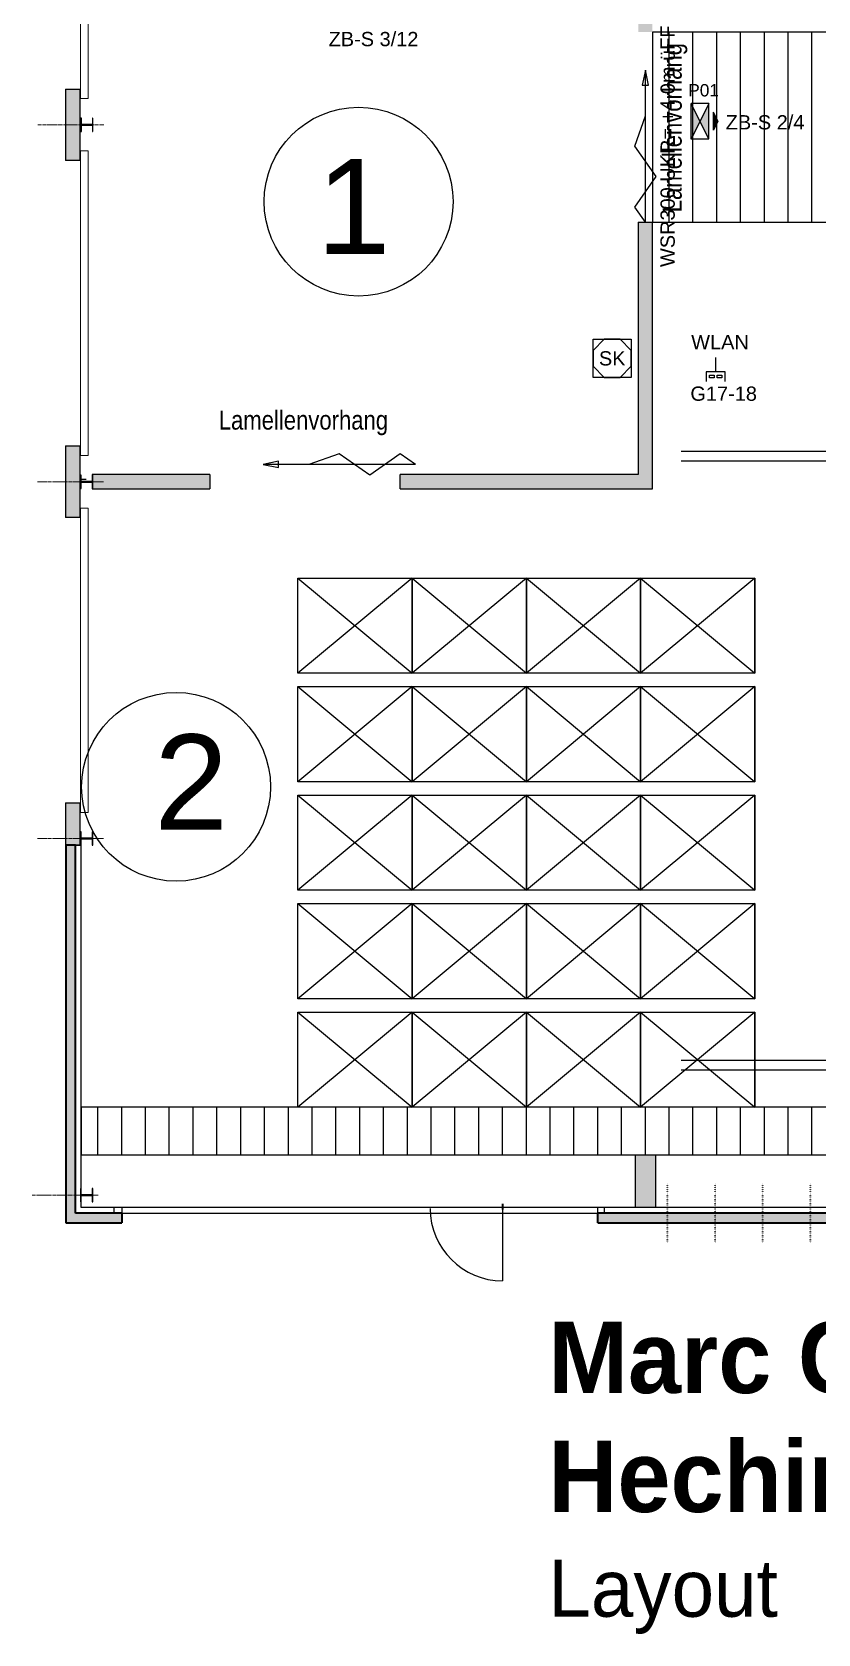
# Model space of a CAD drawing. Header units: millimetres. Extents: x 71769 to 78969, y 7991 to 11789.
# Drawn here: x 71926 to 72751, y 7991 to 9674 of the extents above; entities that cross this region are included whole.
import ezdxf
from ezdxf.enums import TextEntityAlignment as Align

# ---------------------------------------------------------------- set-up
doc = ezdxf.new("R2010")
doc.units = ezdxf.units.MM
doc.header["$LTSCALE"] = 5
doc.header["$MEASUREMENT"] = 0
for name, pattern in [('AUSGEZOGEN', [0]), ('LINIE_5', [1.1, 0.8, -0.1, 0.1, -0.1]), ('LINIE_9', [0.1, 0, -0.1])]:
    doc.linetypes.add(name, pattern=pattern)
doc.layers.get('0').update_dxf_attribs({"linetype": 'CONTINUOUS'})
for name, color, linetype, lineweight in [('200_ERDGESCHOSS#Maßlinie 1_100', 7, 'AUSGEZOGEN', 18), ('4501_180704 Layout Brunnenstraße HCH.dwg#0', 7, 'AUSGEZOGEN', 25), ('4501_180704 Layout Brunnenstraße HCH.dwg#0_1', 7, 'AUSGEZOGEN', 25), ('4501_180704 Layout Brunnenstraße HCH.dwg#Allgemein', 7, 'AUSGEZOGEN', 25), ('4501_180704 Layout Brunnenstraße HCH.dwg#Maßlinie 1_100', 7, 'AUSGEZOGEN', 18), ('Standard', 7, 'AUSGEZOGEN', 25)]:
    doc.layers.add(name, color=color, linetype=linetype, lineweight=lineweight)
for name, color, linetype in [('BEM', 3, 'CONTINUOUS'), ('E_BEL', 1, 'CONTINUOUS'), ('E_BEL_SIBE', 6, 'CONTINUOUS'), ('E_EI_IN', 5, 'CONTINUOUS'), ('E_LF_KR', 7, 'CONTINUOUS'), ('E_SI_EDV', 3, 'CONTINUOUS')]:
    doc.layers.add(name, color=color, linetype=linetype)
doc.styles.add('ARIAL', font='arial.ttf')
doc.styles.get("Standard").update_dxf_attribs({"font": 'arial.ttf', "height": 20})

# ---------------------------------------------------------------- blocks, each defined once
blk = doc.blocks.new('Hinweisleuchte 2')
for p, q in [((0.062, 0.25), (-0.062, 0)), ((0.062, 0), (-0.062, 0.25)), ((-0.062, 0), (-0.062, 0.25)), ((0.062, 0.25), (-0.062, 0.25)), ((0.062, 0.001), (0.062, 0.25)), ((0.125, 0.125), (0.094, 0.188)), ((0.094, 0.062), (0.094, 0.188)), ((0.125, 0.125), (0.094, 0.062)), ((0.062, 0), (-0.062, 0))]:
    blk.add_line(p, q)
for points in [[(-0.062, 0), (0, 0.125), (-0.062, 0.25)], [(0.062, 0), (0, 0.125), (0.062, 0.25)], [(0.094, 0.188), (0.094, 0.062), (0.125, 0.125)]]:
    blk.add_solid(points)
at = {"style": 'ARIAL'}
blk.add_attdef('TYP', text='', height=0.15, dxfattribs=at).set_placement((-0.009, -0.157), align=Align.MIDDLE)
for tag, p in [('STROMKREIS', (-0.009, -0.337)), ('SCHALTKREIS', (-0.009, -0.517)), ('FREI1', (-0.009, -0.697)), ('FREI2', (-0.009, -0.889)), ('FREI3', (-0.009, -1.057))]:
    blk.add_attdef(tag, text='', height=0.15, dxfattribs=at).set_placement(p, align=Align.MIDDLE_CENTER)
blk = doc.blocks.new('*U698')
for p, q in [((-0.1, 0.251), (-0.1, 0.151)), ((0.1, 0.151), (0.1, 0.251)), ((-0.1, 0.151), (0.1, 0.151)), ((0, 0.151), (0, 0))]:
    blk.add_line(p, q)
at = {"color": 0, "linetype": 'ByBlock'}
for points in [[(-0.016, 0.183), (-0.064, 0.183), (-0.064, 0.212), (-0.016, 0.212)], [(0.064, 0.183), (0.016, 0.183), (0.016, 0.212), (0.064, 0.212)]]:
    blk.add_lwpolyline(points, close=True, dxfattribs=at)
at = {"style": 'ARIAL'}
for tag, p in [('FREI2', (0, 1.205)), ('LEISTUNG', (0, 1.005)), ('SCHALTKREIS', (0, 0.805)), ('STROMKREIS', (0, 0.605)), ('TYP', (0, 0.405))]:
    blk.add_attdef(tag, text='', height=0.15, dxfattribs=at).set_placement(p, align=Align.MIDDLE)
blk.add_attdef('FREI1', text='', height=0.15, dxfattribs=at).set_placement((0.167, 0.077), align=Align.MIDDLE_LEFT)
blk = doc.blocks.new('Steckdosenkombination')
for points in [[(-0.2, 0.117), (-0.083, 0), (0.083, 0), (0.2, 0.117), (0.2, 0.283), (0.083, 0.4), (-0.083, 0.4), (-0.2, 0.283)], [(-0.2, 0.4), (0.2, 0.4), (0.2, 0), (-0.2, 0)]]:
    blk.add_lwpolyline(points, close=True)
at = {"style": 'ARIAL'}
for tag, p in [('TYP', (0, 0.2)), ('STROMKREIS', (0, -0.13)), ('SCHALTKREIS', (0, -0.33)), ('LEISTUNG', (0, -0.53)), ('FREI1', (0, -0.73)), ('FREI2', (0, -0.93))]:
    blk.add_attdef(tag, text='', height=0.15, dxfattribs=at).set_placement(p, align=Align.MIDDLE_CENTER)

msp = doc.modelspace()

# ---------------------------------------------------------------- hatches: boundary and pattern name
at = {"layer": '200_ERDGESCHOSS#Maßlinie 1_100', "linetype": 'AUSGEZOGEN', "lineweight": 13}
h = msp.add_hatch(color=8, dxfattribs=at)
h.paths.add_polyline_path([(71961, 9239.5), (71961, 9164.2), (71976.5, 9164.2), (71976.5, 9239.5)])
h.paths.add_polyline_path([(71961, 10364.5), (71961, 10289.5), (71976.5, 10289.5), (71976.5, 10364.5)])
h.paths.add_polyline_path([(71961, 9614.5), (71961, 9539.5), (71976.5, 9539.5), (71976.5, 9614.5)])
h.paths.add_polyline_path([(71961, 8864.2), (71961, 8820), (71976.5, 8820), (71976.5, 8864.2)])
h.paths.add_polyline_path([(71961, 10739.5), (71961, 10664.5), (71976.5, 10664.5), (71976.5, 10739.5)])
h.paths.add_polyline_path([(71976.5, 9914.5), (71976.5, 9989.5), (71961, 9989.5), (71961, 9914.5)])
h.paths.add_polyline_path([(71961, 11077), (71961, 11039.5), (71976.5, 11039.5), (71976.5, 11077)])
h = msp.add_hatch(color=8, dxfattribs=at)
h.paths.add_polyline_path([(72562.7, 10729.8), (72562.7, 9674.5), (72577.7, 9674.5), (72577.7, 10729.8)])
h.paths.add_polyline_path([(72562.7, 9474.5), (72562.7, 9194.5), (72577.7, 9194.5), (72577.7, 9474.5)])
h.paths.add_polyline_path([(72562.7, 11073.2), (72562.7, 10929.8), (72585.7, 10929.8), (72585.7, 11073.2)])
h = msp.add_hatch(color=8, dxfattribs=at)
h.paths.add_polyline_path([(72562.7, 9209.5), (72312.7, 9209.5), (72312.7, 9194.5), (72562.7, 9194.5)])
h.paths.add_polyline_path([(71989.2, 9194.5), (72112.7, 9194.5), (72112.7, 9209.5), (71989.2, 9209.5)])
msp.add_hatch(color=8, dxfattribs=at).paths.add_polyline_path([(71971.6, 8423), (71971.6, 8820), (71961.6, 8820), (71961.6, 8423)])
at = {"layer": '200_ERDGESCHOSS#Maßlinie 1_100', "linetype": 'AUSGEZOGEN', "lineweight": 25}
msp.add_hatch(color=8, dxfattribs=at).paths.add_polyline_path([(72559.7, 8494.5), (72559.7, 8439), (72580.7, 8439), (72580.7, 8494.5)])
at = {"layer": '4501_180704 Layout Brunnenstraße HCH.dwg#Maßlinie 1_100', "linetype": 'AUSGEZOGEN', "lineweight": 13, "true_color": 0x000000}
for points in [[(71977.2, 9584), (71977.2, 9570), (71977.8, 9570), (71977.8, 9576.7), (71989.4, 9576.7), (71989.4, 9570), (71990, 9570), (71990, 9584), (71989.4, 9584), (71989.4, 9577.2), (71977.8, 9577.2), (71977.8, 9584)], [(71977, 9208.7), (71977, 9194.7), (71977.6, 9194.7), (71977.6, 9201.5), (71989.2, 9201.5), (71989.2, 9194.7), (71989.8, 9194.7), (71989.8, 9208.7), (71989.2, 9208.7), (71989.2, 9202), (71977.6, 9202), (71977.6, 9208.7)], [(71977, 8834), (71977, 8820), (71977.6, 8820), (71977.6, 8826.7), (71989.2, 8826.7), (71989.2, 8820), (71989.8, 8820), (71989.8, 8834), (71989.2, 8834), (71989.2, 8827.2), (71977.6, 8827.2), (71977.6, 8834)], [(71977, 8459), (71977, 8445), (71977.6, 8445), (71977.6, 8451.7), (71989.2, 8451.7), (71989.2, 8445), (71989.8, 8445), (71989.8, 8459), (71989.2, 8459), (71989.2, 8452.2), (71977.6, 8452.2), (71977.6, 8459)]]:
    msp.add_hatch(color=18, dxfattribs=at).paths.add_polyline_path(points)
at = {"layer": 'BEM', "linetype": 'AUSGEZOGEN', "lineweight": 13}
h = msp.add_hatch(color=8, dxfattribs=at)
h.paths.add_polyline_path([(77420.2, 8433), (74320.2, 8433), (74320.2, 8423), (77420.2, 8423)])
h.paths.add_polyline_path([(78587.4, 8433), (77920.2, 8433), (77920.2, 8423), (78587.4, 8423)])
h.paths.add_polyline_path([(71971.6, 8433), (71971.6, 8423), (72020.2, 8423), (72020.2, 8433)])
h.paths.add_polyline_path([(73820.2, 8433), (72520.2, 8433), (72520.2, 8423), (73820.2, 8423)])
at = {"layer": 'Standard', "linetype": 'AUSGEZOGEN', "lineweight": 25, "true_color": 0x000000}
msp.add_hatch(color=18, dxfattribs=at).paths.add_polyline_path([(72559.7, 8494.5), (72559.7, 8439), (72580.7, 8439), (72580.7, 8494.5)])

# ---------------------------------------------------------------- linework, layer by layer
at = {"layer": '200_ERDGESCHOSS#Maßlinie 1_100', "color": 18, "linetype": 'AUSGEZOGEN', "lineweight": 25, "true_color": 0x000000}
for p, q in [((72570.2, 9634.5), (72567, 9618.5)), ((72570.2, 9474.5), (72570.2, 9634.5)), ((72573.4, 9618.5), (72570.2, 9634.5)), ((71961, 9614.5), (71976.5, 9614.5)), ((71961, 9614.5), (71961, 9539.5)), ((71976.5, 9539.5), (71976.5, 9614.5)), ((72567, 9618.5), (72573.4, 9618.5)), ((72559, 9554.5), (72570.2, 9586.5)), ((72581.5, 9522.5), (72559, 9554.5)), ((71976.5, 9539.5), (71961, 9539.5)), ((72559, 9490.5), (72581.5, 9522.5)), ((72570.2, 9474.5), (72559, 9490.5)), ((72562.7, 9474.5), (72577.7, 9474.5)), ((72562.7, 9474.5), (72562.7, 9209.5)), ((72577.7, 9194.5), (72577.7, 9474.5)), ((71961, 9239.5), (71976.5, 9239.5)), ((71961, 9239.5), (71961, 9164.2)), ((71976.5, 9164.2), (71976.5, 9239.5)), ((72248.7, 9231.3), (72216.7, 9220.1)), ((72280.7, 9208.8), (72248.7, 9231.3)), ((72312.7, 9231.3), (72280.7, 9208.8)), ((72328.7, 9220.1), (72312.7, 9231.3)), ((72112.7, 9209.5), (71989.2, 9209.5)), ((71989.2, 9209.5), (71989.2, 9194.5)), ((72112.7, 9209.5), (72112.7, 9194.5)), ((72184.7, 9223.3), (72168.7, 9220.1)), ((72328.7, 9220.1), (72168.7, 9220.1)), ((72168.7, 9220.1), (72184.7, 9216.9)), ((72184.7, 9216.9), (72184.7, 9223.3)), ((72312.7, 9194.5), (72312.7, 9209.5)), ((72562.7, 9209.5), (72312.7, 9209.5)), ((71989.2, 9194.5), (72112.7, 9194.5)), ((72312.7, 9194.5), (72562.7, 9194.5)), ((72562.7, 9194.5), (72577.7, 9194.5)), ((71976.5, 9164.2), (71961, 9164.2)), ((71961, 8864.2), (71976.5, 8864.2)), ((71961, 8864.2), (71961, 8820)), ((71976.5, 8820), (71976.5, 8864.2)), ((71961, 8820), (71961.6, 8820)), ((71961.6, 8820), (71971.6, 8820)), ((71971.6, 8820), (71976.5, 8820)), ((71976.5, 8820), (71971.6, 8820)), ((71971.6, 8820), (71971.6, 8433)), ((71977.6, 8820), (71976.5, 8820)), ((71977.6, 8439), (71977.6, 8820)), ((72020.2, 8439), (71977.6, 8439)), ((72527.4, 8439), (72011.9, 8439)), ((72011.9, 8439), (72011.9, 8433)), ((72020.2, 8439), (72020.2, 8433)), ((72520.2, 8433), (72520.2, 8439)), ((73820.2, 8439), (72520.2, 8439)), ((72527.4, 8433), (72527.4, 8439)), ((71971.6, 8433), (71977.6, 8433)), ((71977.6, 8433), (72020.2, 8433)), ((72011.9, 8433), (72527.4, 8433)), ((72520.2, 8433), (73820.2, 8433))]:
    msp.add_line(p, q, dxfattribs=at)
at = {"layer": '200_ERDGESCHOSS#Maßlinie 1_100', "color": 18, "linetype": 'AUSGEZOGEN', "lineweight": 35, "true_color": 0x000000}
for p, q in [((71971.6, 8820), (71961.6, 8820)), ((71961.6, 8820), (71961.6, 8423)), ((71971.6, 8433), (71971.6, 8820)), ((72420.2, 8443), (72420.2, 8437)), ((71961.6, 8423), (71971.6, 8423)), ((71977.6, 8433), (71971.6, 8433)), ((71971.6, 8423), (72020.2, 8423)), ((72020.2, 8433), (71977.6, 8433)), ((72020.2, 8433), (72020.2, 8423)), ((72520.2, 8423), (72520.2, 8433)), ((73820.2, 8433), (72520.2, 8433)), ((72520.2, 8423), (73820.2, 8423))]:
    msp.add_line(p, q, dxfattribs=at)
at = {"layer": '200_ERDGESCHOSS#Maßlinie 1_100', "color": 18, "linetype": 'LINIE_9', "lineweight": 35, "true_color": 0x000000}
for p, q in [((72593.5, 8402), (72593.5, 8463.9)), ((72643.5, 8402), (72643.5, 8463.9)), ((72693.5, 8402), (72693.5, 8463.9)), ((72743.5, 8402), (72743.5, 8463.9))]:
    msp.add_line(p, q, dxfattribs=at)
at = {"layer": '4501_180704 Layout Brunnenstraße HCH.dwg#0', "color": 18, "linetype": 'AUSGEZOGEN', "lineweight": 25, "true_color": 0x000000}
for p, q in [((72595.2, 9474.5), (72595.2, 9674.5)), ((72620.2, 9474.5), (72620.2, 9674.5)), ((72645.2, 9474.5), (72645.2, 9674.5)), ((72670.2, 9474.5), (72670.2, 9674.5)), ((72695.2, 9474.5), (72695.2, 9674.5)), ((72720.2, 9474.5), (72720.2, 9674.5)), ((72745.2, 9474.5), (72745.2, 9674.5)), ((72205.2, 9100.5), (72325.2, 9000.5)), ((72325.2, 9100.5), (72205.2, 9000.5)), ((72325.2, 9100.5), (72445.2, 9000.5)), ((72445.2, 9100.5), (72325.2, 9000.5)), ((72445.2, 9100.5), (72565.2, 9000.5)), ((72565.2, 9100.5), (72445.2, 9000.5)), ((72565.2, 9000.5), (72565.2, 9100.5)), ((72565.2, 9100.5), (72685.2, 9000.5)), ((72685.2, 9100.5), (72565.2, 9000.5)), ((72685.2, 9000.5), (72685.2, 9100.5)), ((72205.2, 8986.5), (72325.2, 8886.5)), ((72325.2, 8986.5), (72205.2, 8886.5)), ((72325.2, 8986.5), (72445.2, 8886.5)), ((72445.2, 8986.5), (72325.2, 8886.5)), ((72445.2, 8986.5), (72565.2, 8886.5)), ((72565.2, 8986.5), (72445.2, 8886.5)), ((72565.2, 8886.5), (72565.2, 8986.5)), ((72565.2, 8986.5), (72685.2, 8886.5)), ((72685.2, 8986.5), (72565.2, 8886.5)), ((72685.2, 8886.5), (72685.2, 8986.5)), ((72205.2, 8872.5), (72325.2, 8772.5)), ((72325.2, 8872.5), (72205.2, 8772.5)), ((72325.2, 8872.5), (72445.2, 8772.5)), ((72445.2, 8872.5), (72325.2, 8772.5)), ((72445.2, 8772.5), (72445.2, 8872.5)), ((72445.2, 8872.5), (72565.2, 8772.5)), ((72565.2, 8872.5), (72445.2, 8772.5)), ((72565.2, 8772.5), (72565.2, 8872.5)), ((72565.2, 8872.5), (72685.2, 8772.5)), ((72685.2, 8872.5), (72565.2, 8772.5)), ((72685.2, 8772.5), (72685.2, 8872.5)), ((72205.2, 8758.5), (72325.2, 8658.5)), ((72325.2, 8758.5), (72205.2, 8658.5)), ((72325.2, 8758.5), (72445.2, 8658.5)), ((72445.2, 8758.5), (72325.2, 8658.5)), ((72445.2, 8658.5), (72445.2, 8758.5)), ((72445.2, 8758.5), (72565.2, 8658.5)), ((72565.2, 8758.5), (72445.2, 8658.5)), ((72565.2, 8658.5), (72565.2, 8758.5)), ((72565.2, 8758.5), (72685.2, 8658.5)), ((72685.2, 8758.5), (72565.2, 8658.5)), ((72685.2, 8658.5), (72685.2, 8758.5)), ((72205.2, 8644.5), (72325.2, 8544.5)), ((72325.2, 8644.5), (72205.2, 8544.5)), ((72325.2, 8644.5), (72445.2, 8544.5)), ((72445.2, 8644.5), (72325.2, 8544.5)), ((72445.2, 8544.5), (72445.2, 8644.5)), ((72445.2, 8644.5), (72565.2, 8544.5)), ((72565.2, 8644.5), (72445.2, 8544.5)), ((72565.2, 8544.5), (72565.2, 8644.5)), ((72565.2, 8644.5), (72685.2, 8544.5)), ((72685.2, 8644.5), (72565.2, 8544.5)), ((72685.2, 8544.5), (72685.2, 8644.5)), ((71995.2, 8494.5), (71995.2, 8544.5)), ((72020.2, 8494.5), (72020.2, 8544.5)), ((72045.2, 8494.5), (72045.2, 8544.5)), ((72070.2, 8494.5), (72070.2, 8544.5)), ((72095.2, 8494.5), (72095.2, 8544.5)), ((72120.2, 8494.5), (72120.2, 8544.5)), ((72145.2, 8494.5), (72145.2, 8544.5)), ((72170.2, 8494.5), (72170.2, 8544.5)), ((72195.2, 8494.5), (72195.2, 8544.5)), ((72220.2, 8494.5), (72220.2, 8544.5)), ((72245.2, 8494.5), (72245.2, 8544.5)), ((72270.2, 8494.5), (72270.2, 8544.5)), ((72295.2, 8494.5), (72295.2, 8544.5)), ((72320.2, 8494.5), (72320.2, 8544.5)), ((72345.2, 8494.5), (72345.2, 8544.5)), ((72370.2, 8494.5), (72370.2, 8544.5)), ((72395.2, 8494.5), (72395.2, 8544.5)), ((72420.2, 8494.5), (72420.2, 8544.5)), ((72445.2, 8494.5), (72445.2, 8544.5)), ((72470.2, 8494.5), (72470.2, 8544.5)), ((72495.2, 8494.5), (72495.2, 8544.5)), ((72520.2, 8494.5), (72520.2, 8544.5)), ((72545.2, 8494.5), (72545.2, 8544.5)), ((72570.2, 8494.5), (72570.2, 8544.5)), ((72595.2, 8494.5), (72595.2, 8544.5)), ((72620.2, 8494.5), (72620.2, 8544.5)), ((72645.2, 8494.5), (72645.2, 8544.5)), ((72670.2, 8494.5), (72670.2, 8544.5)), ((72695.2, 8494.5), (72695.2, 8544.5)), ((72720.2, 8494.5), (72720.2, 8544.5)), ((72745.2, 8494.5), (72745.2, 8544.5))]:
    msp.add_line(p, q, dxfattribs=at)
at = {"layer": '4501_180704 Layout Brunnenstraße HCH.dwg#0', "linetype": 'AUSGEZOGEN', "lineweight": 25}
for points in [[(75802.3, 9674.5), (72577.7, 9674.5), (72577.7, 9474.5), (75802.3, 9474.5), (75802.3, 9674.5)], [(72205.2, 9100.5), (72325.2, 9100.5), (72325.2, 9000.5), (72205.2, 9000.5), (72205.2, 9100.5)], [(72325.2, 9100.5), (72445.2, 9100.5), (72445.2, 9000.5), (72325.2, 9000.5), (72325.2, 9100.5)], [(72445.2, 9100.5), (72565.2, 9100.5), (72565.2, 9000.5), (72445.2, 9000.5), (72445.2, 9100.5)], [(72565.2, 9100.5), (72685.2, 9100.5), (72685.2, 9000.5), (72565.2, 9000.5), (72565.2, 9100.5)], [(72205.2, 8986.5), (72325.2, 8986.5), (72325.2, 8886.5), (72205.2, 8886.5), (72205.2, 8986.5)], [(72325.2, 8986.5), (72445.2, 8986.5), (72445.2, 8886.5), (72325.2, 8886.5), (72325.2, 8986.5)], [(72445.2, 8986.5), (72565.2, 8986.5), (72565.2, 8886.5), (72445.2, 8886.5), (72445.2, 8986.5)], [(72565.2, 8986.5), (72685.2, 8986.5), (72685.2, 8886.5), (72565.2, 8886.5), (72565.2, 8986.5)], [(72205.2, 8872.5), (72325.2, 8872.5), (72325.2, 8772.5), (72205.2, 8772.5), (72205.2, 8872.5)], [(72325.2, 8872.5), (72445.2, 8872.5), (72445.2, 8772.5), (72325.2, 8772.5), (72325.2, 8872.5)], [(72445.2, 8872.5), (72565.2, 8872.5), (72565.2, 8772.5), (72445.2, 8772.5), (72445.2, 8872.5)], [(72565.2, 8872.5), (72685.2, 8872.5), (72685.2, 8772.5), (72565.2, 8772.5), (72565.2, 8872.5)], [(72205.2, 8758.5), (72325.2, 8758.5), (72325.2, 8658.5), (72205.2, 8658.5), (72205.2, 8758.5)], [(72325.2, 8758.5), (72445.2, 8758.5), (72445.2, 8658.5), (72325.2, 8658.5), (72325.2, 8758.5)], [(72445.2, 8758.5), (72565.2, 8758.5), (72565.2, 8658.5), (72445.2, 8658.5), (72445.2, 8758.5)], [(72565.2, 8758.5), (72685.2, 8758.5), (72685.2, 8658.5), (72565.2, 8658.5), (72565.2, 8758.5)], [(72205.2, 8644.5), (72325.2, 8644.5), (72325.2, 8544.5), (72205.2, 8544.5), (72205.2, 8644.5)], [(72325.2, 8644.5), (72445.2, 8644.5), (72445.2, 8544.5), (72325.2, 8544.5), (72325.2, 8644.5)], [(72445.2, 8644.5), (72565.2, 8644.5), (72565.2, 8544.5), (72445.2, 8544.5), (72445.2, 8644.5)], [(72565.2, 8644.5), (72685.2, 8644.5), (72685.2, 8544.5), (72565.2, 8544.5), (72565.2, 8644.5)], [(71977.6, 8494.5), (75733.2, 8494.5), (75733.2, 8544.5), (71977.6, 8544.5), (71977.6, 8494.5)], [(72580.7, 8439), (72559.7, 8439), (72559.7, 8494.5), (72580.7, 8494.5), (72580.7, 8439)]]:
    msp.add_lwpolyline(points, dxfattribs=at)
at = {"layer": '4501_180704 Layout Brunnenstraße HCH.dwg#0', "color": 18, "linetype": 'AUSGEZOGEN', "lineweight": 25, "true_color": 0x000000}
msp.add_circle((72077.3, 8881.2), 99.2, dxfattribs=at)
at = {"layer": '4501_180704 Layout Brunnenstraße HCH.dwg#0_1', "color": 18, "linetype": 'AUSGEZOGEN', "lineweight": 25, "true_color": 0x000000}
for p, q in [((71977.2, 9205), (71977.2, 9209.5)), ((71977, 9204.7), (71983, 9204.7)), ((72420.2, 8437), (72420.2, 8362))]:
    msp.add_line(p, q, dxfattribs=at)
msp.add_circle((72269, 9496.2), 99.2, dxfattribs=at)
msp.add_arc((72420.2, 8438), 76, 180, 270, dxfattribs=at)
at = {"layer": '4501_180704 Layout Brunnenstraße HCH.dwg#Maßlinie 1_100', "color": 18, "linetype": 'AUSGEZOGEN', "lineweight": 18, "true_color": 0x000000}
for p, q in [((71977, 9604.5), (71977, 9924.5)), ((71985, 9924.5), (71985, 9604.5)), ((71985, 9604.5), (71977, 9604.5)), ((71977, 9549.5), (71985, 9549.5)), ((71977, 9229.5), (71977, 9549.5)), ((71985, 9549.5), (71985, 9229.5)), ((71985, 9229.5), (71977, 9229.5)), ((71977, 9174.2), (71985, 9174.2)), ((71977, 8854.2), (71977, 9174.2)), ((71985, 9174.2), (71985, 8854.2)), ((71985, 8854.2), (71977, 8854.2))]:
    msp.add_line(p, q, dxfattribs=at)
at = {"layer": '4501_180704 Layout Brunnenstraße HCH.dwg#Maßlinie 1_100', "color": 18, "linetype": 'LINIE_5', "lineweight": 13, "true_color": 0x000000}
for p, q in [((72001.4, 9577), (71932, 9577)), ((72001.2, 9201.7), (71931.8, 9201.7)), ((72001.2, 8827), (71931.8, 8827)), ((71995.4, 8452), (71926, 8452))]:
    msp.add_line(p, q, dxfattribs=at)
at = {"layer": 'E_BEL', "linetype": 'AUSGEZOGEN', "lineweight": 25}
for p, q in [((75933.2, 9233.7), (72607.7, 9233.7)), ((72607.7, 9223.7), (75933.2, 9223.7)), ((75933.2, 8593.7), (72607.7, 8593.7)), ((72607.7, 8583.7), (75933.2, 8583.7))]:
    msp.add_line(p, q, dxfattribs=at)
at = {"layer": 'Standard', "color": 18, "linetype": 'AUSGEZOGEN', "lineweight": 25, "true_color": 0x000000}
for p, q in [((71977.8, 9584), (71977.2, 9584)), ((71977.2, 9584), (71977.2, 9570)), ((71977.8, 9584), (71977.2, 9584)), ((71977.2, 9584), (71977.2, 9570)), ((71977.2, 9584), (71977.2, 9584)), ((71977.8, 9577.2), (71977.8, 9584)), ((71977.8, 9577.2), (71977.8, 9584)), ((71977.8, 9584), (71977.8, 9584)), ((71990, 9584), (71989.4, 9584)), ((71989.4, 9584), (71989.4, 9577.2)), ((71990, 9584), (71989.4, 9584)), ((71989.4, 9584), (71989.4, 9577.2)), ((71989.4, 9584), (71989.4, 9584)), ((71990, 9570), (71990, 9584)), ((71990, 9570), (71990, 9584)), ((71990, 9584), (71990, 9584)), ((71977.2, 9570), (71977.8, 9570)), ((71977.2, 9570), (71977.8, 9570)), ((71977.2, 9570), (71977.2, 9570)), ((71989.4, 9577.2), (71977.8, 9577.2)), ((71989.4, 9577.2), (71977.8, 9577.2)), ((71977.8, 9577.2), (71977.8, 9577.2)), ((71977.8, 9570), (71977.8, 9576.7)), ((71977.8, 9576.7), (71989.4, 9576.7)), ((71977.8, 9570), (71977.8, 9576.7)), ((71977.8, 9576.7), (71989.4, 9576.7)), ((71977.8, 9576.7), (71977.8, 9576.7)), ((71977.8, 9570), (71977.8, 9570)), ((71983.6, 9577), (71983.6, 9577)), ((71983.6, 9577), (71983.6, 9577)), ((71989.4, 9577.2), (71989.4, 9577.2)), ((71989.4, 9576.7), (71989.4, 9570)), ((71989.4, 9576.7), (71989.4, 9570)), ((71989.4, 9576.7), (71989.4, 9576.7)), ((71989.4, 9570), (71990, 9570)), ((71989.4, 9570), (71990, 9570)), ((71989.4, 9570), (71989.4, 9570)), ((71990, 9570), (71990, 9570)), ((71977.6, 9208.7), (71977, 9208.7)), ((71977, 9208.7), (71977, 9194.7)), ((71977.6, 9208.7), (71977, 9208.7)), ((71977, 9208.7), (71977, 9194.7)), ((71977, 9208.7), (71977, 9208.7)), ((71977, 9194.7), (71977.6, 9194.7)), ((71977, 9194.7), (71977.6, 9194.7)), ((71977, 9194.7), (71977, 9194.7)), ((71977.6, 9202), (71977.6, 9208.7)), ((71977.6, 9202), (71977.6, 9208.7)), ((71977.6, 9208.7), (71977.6, 9208.7)), ((71989.2, 9202), (71977.6, 9202)), ((71989.2, 9202), (71977.6, 9202)), ((71977.6, 9202), (71977.6, 9202)), ((71977.6, 9194.7), (71977.6, 9201.5)), ((71977.6, 9201.5), (71989.2, 9201.5)), ((71977.6, 9194.7), (71977.6, 9201.5)), ((71977.6, 9201.5), (71989.2, 9201.5)), ((71977.6, 9201.5), (71977.6, 9201.5)), ((71977.6, 9194.7), (71977.6, 9194.7)), ((71983.4, 9201.7), (71983.4, 9201.7)), ((71983.4, 9201.7), (71983.4, 9201.7)), ((71989.8, 9208.7), (71989.2, 9208.7)), ((71989.2, 9208.7), (71989.2, 9202)), ((71989.8, 9208.7), (71989.2, 9208.7)), ((71989.2, 9208.7), (71989.2, 9202)), ((71989.2, 9208.7), (71989.2, 9208.7)), ((71989.2, 9202), (71989.2, 9202)), ((71989.2, 9201.5), (71989.2, 9194.7)), ((71989.2, 9201.5), (71989.2, 9194.7)), ((71989.2, 9201.5), (71989.2, 9201.5)), ((71989.2, 9194.7), (71989.8, 9194.7)), ((71989.2, 9194.7), (71989.8, 9194.7)), ((71989.2, 9194.7), (71989.2, 9194.7)), ((71989.8, 9194.7), (71989.8, 9208.7)), ((71989.8, 9194.7), (71989.8, 9208.7)), ((71989.8, 9208.7), (71989.8, 9208.7)), ((71989.8, 9194.7), (71989.8, 9194.7)), ((71977.6, 8834), (71977, 8834)), ((71977, 8834), (71977, 8820)), ((71977.6, 8834), (71977, 8834)), ((71977, 8834), (71977, 8820)), ((71977, 8834), (71977, 8834)), ((71977.6, 8827.2), (71977.6, 8834)), ((71977.6, 8827.2), (71977.6, 8834)), ((71977.6, 8834), (71977.6, 8834)), ((71989.2, 8827.2), (71977.6, 8827.2)), ((71989.2, 8827.2), (71977.6, 8827.2)), ((71977.6, 8827.2), (71977.6, 8827.2)), ((71977.6, 8820), (71977.6, 8826.7)), ((71977.6, 8826.7), (71989.2, 8826.7)), ((71977.6, 8820), (71977.6, 8826.7)), ((71977.6, 8826.7), (71989.2, 8826.7)), ((71977.6, 8826.7), (71977.6, 8826.7)), ((71983.4, 8827), (71983.4, 8827)), ((71983.4, 8827), (71983.4, 8827)), ((71989.8, 8834), (71989.2, 8834)), ((71989.2, 8834), (71989.2, 8827.2)), ((71989.8, 8834), (71989.2, 8834)), ((71989.2, 8834), (71989.2, 8827.2)), ((71989.2, 8834), (71989.2, 8834)), ((71989.2, 8827.2), (71989.2, 8827.2)), ((71989.2, 8826.7), (71989.2, 8820)), ((71989.2, 8826.7), (71989.2, 8820)), ((71989.2, 8826.7), (71989.2, 8826.7)), ((71989.8, 8820), (71989.8, 8834)), ((71989.8, 8820), (71989.8, 8834)), ((71989.8, 8834), (71989.8, 8834)), ((71977, 8820), (71977.6, 8820)), ((71977, 8820), (71977.6, 8820)), ((71977, 8820), (71977, 8820)), ((71977.6, 8820), (71977.6, 8820)), ((71989.2, 8820), (71989.8, 8820)), ((71989.2, 8820), (71989.8, 8820)), ((71989.2, 8820), (71989.2, 8820)), ((71989.8, 8820), (71989.8, 8820)), ((71977.6, 8459), (71977, 8459)), ((71977, 8459), (71977, 8445)), ((71977.6, 8459), (71977, 8459)), ((71977, 8459), (71977, 8445)), ((71977, 8459), (71977, 8459)), ((71977.6, 8452.2), (71977.6, 8459)), ((71977.6, 8452.2), (71977.6, 8459)), ((71977.6, 8459), (71977.6, 8459)), ((71989.2, 8452.2), (71977.6, 8452.2)), ((71989.2, 8452.2), (71977.6, 8452.2)), ((71977.6, 8452.2), (71977.6, 8452.2)), ((71977.6, 8445), (71977.6, 8451.7)), ((71977.6, 8451.7), (71989.2, 8451.7)), ((71977.6, 8445), (71977.6, 8451.7)), ((71977.6, 8451.7), (71989.2, 8451.7)), ((71977.6, 8451.7), (71977.6, 8451.7)), ((71983.4, 8452), (71983.4, 8452)), ((71983.4, 8452), (71983.4, 8452)), ((71989.8, 8459), (71989.2, 8459)), ((71989.2, 8459), (71989.2, 8452.2)), ((71989.8, 8459), (71989.2, 8459)), ((71989.2, 8459), (71989.2, 8452.2)), ((71989.2, 8459), (71989.2, 8459)), ((71989.2, 8452.2), (71989.2, 8452.2)), ((71989.2, 8451.7), (71989.2, 8445)), ((71989.2, 8451.7), (71989.2, 8445)), ((71989.2, 8451.7), (71989.2, 8451.7)), ((71989.8, 8445), (71989.8, 8459)), ((71989.8, 8445), (71989.8, 8459)), ((71989.8, 8459), (71989.8, 8459)), ((71977, 8445), (71977.6, 8445)), ((71977, 8445), (71977.6, 8445)), ((71977, 8445), (71977, 8445)), ((71977.6, 8445), (71977.6, 8445)), ((71989.2, 8445), (71989.8, 8445)), ((71989.2, 8445), (71989.8, 8445)), ((71989.2, 8445), (71989.2, 8445)), ((71989.8, 8445), (71989.8, 8445))]:
    msp.add_line(p, q, dxfattribs=at)

# ---------------------------------------------------------------- block references
at = {"layer": 'E_BEL_SIBE'}
ref = msp.add_blockref('Hinweisleuchte 2', (72627.5, 9561.9), dxfattribs=dict(at, xscale=150, yscale=150, zscale=150))
ref.add_attrib('TYP', 'P01', dxfattribs={"layer": '0', "height": 13, "style": 'ARIAL'}).set_placement((72631.4, 9613.3), align=Align.MIDDLE)
at = {"layer": 'E_EI_IN', "xscale": 100, "yscale": 100, "zscale": 100}
msp.add_blockref('Steckdosenkombination', (72535.4, 9311.5), dxfattribs=at).add_auto_attribs({'TYP': 'SK'})
at = {"layer": 'E_SI_EDV'}
ref = msp.add_blockref('*U698', (72644.1, 9332.3), dxfattribs=dict(at, xscale=100, yscale=100, zscale=100, rotation=179.9999949910431))
ref.add_attrib('TYP', 'WLAN', dxfattribs={"layer": '0', "height": 15, "style": 'ARIAL'}).set_placement((72648.6, 9348.6), align=Align.MIDDLE)

# ---------------------------------------------------------------- texts
at = {"color": 7, "linetype": 'Continuous', "lineweight": 25, "insert": (72468.4, 8319), "char_height": 60, "width": 1648.889, "attachment_point": 1}
msp.add_mtext('{\\fEurostile ExtendedTwo|b1|i0|c0|p34;\\H1.25x;Marc Cain ^JHechingen, Brunnenstraße 2\\P\\fEurostile ExtendedTwo|b0|i0|c0|p34;\\H0.8x;Layout}', dxfattribs=at)
at = {"layer": '200_ERDGESCHOSS#Maßlinie 1_100', "color": 18, "linetype": 'AUSGEZOGEN', "lineweight": 25, "true_color": 0x000000, "insert": (72614.4, 9485), "char_height": 20, "width": 8.333, "attachment_point": 7, "rotation": 90, "style": 'ARIAL'}
msp.add_mtext('\\W0.83;Lamellenvorhang', dxfattribs=at)
at = {"layer": '200_ERDGESCHOSS#Maßlinie 1_100', "color": 18, "linetype": 'AUSGEZOGEN', "lineweight": 25, "true_color": 0x000000, "insert": (72122.1, 9250.6), "char_height": 20, "width": 8.333, "attachment_point": 7, "style": 'ARIAL'}
msp.add_mtext('\\W0.83;Lamellenvorhang', dxfattribs=at)
at = {"layer": '4501_180704 Layout Brunnenstraße HCH.dwg#0', "color": 18, "linetype": 'AUSGEZOGEN', "lineweight": 25, "true_color": 0x000000, "insert": (72054.3, 8836.2), "char_height": 100, "width": 50, "attachment_point": 7, "style": 'ARIAL'}
msp.add_mtext('2', dxfattribs=at)
at = {"layer": '4501_180704 Layout Brunnenstraße HCH.dwg#Allgemein', "color": 18, "linetype": 'AUSGEZOGEN', "lineweight": 25, "true_color": 0x000000, "insert": (72224.8, 9441.1), "char_height": 100, "width": 50, "attachment_point": 7, "style": 'ARIAL'}
msp.add_mtext('1', dxfattribs=at)
at = {"layer": 'E_BEL_SIBE', "style": 'ARIAL'}
for s, p in [('ZB-S 3/12', (72237.5, 9659.6)), ('ZB-S 2/4', (72654.6, 9572.1))]:
    msp.add_text(s, height=15, dxfattribs=at).set_placement(p)
at = {"layer": 'E_LF_KR', "style": 'ARIAL'}
msp.add_text('WSR300 UKR= +4,0m üFFB mit Trennsteg 1/3 : 2/3', height=15, rotation=90, dxfattribs=at).set_placement((72601.1, 9427.5))
at = {"layer": 'E_SI_EDV', "style": 'ARIAL'}
msp.add_text('G17-18', height=15, dxfattribs=at).set_placement((72617.5, 9286.9))

doc.saveas('drawing.dxf')
